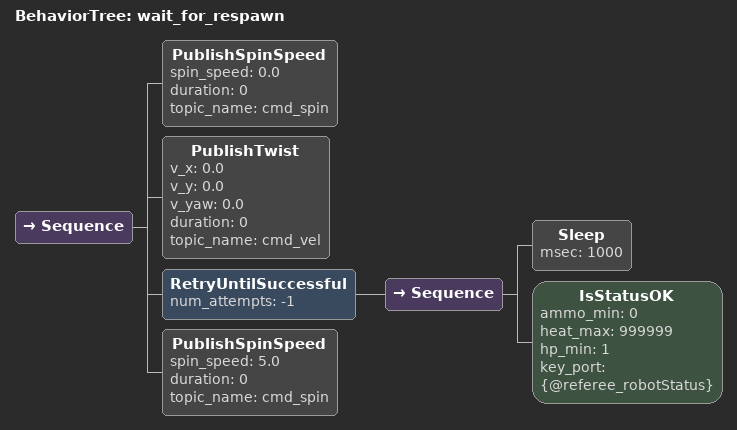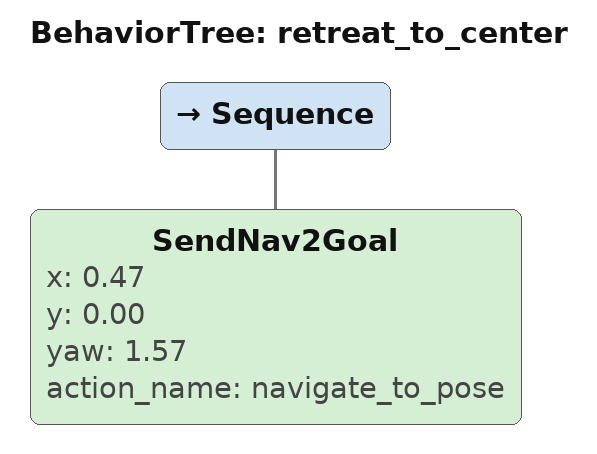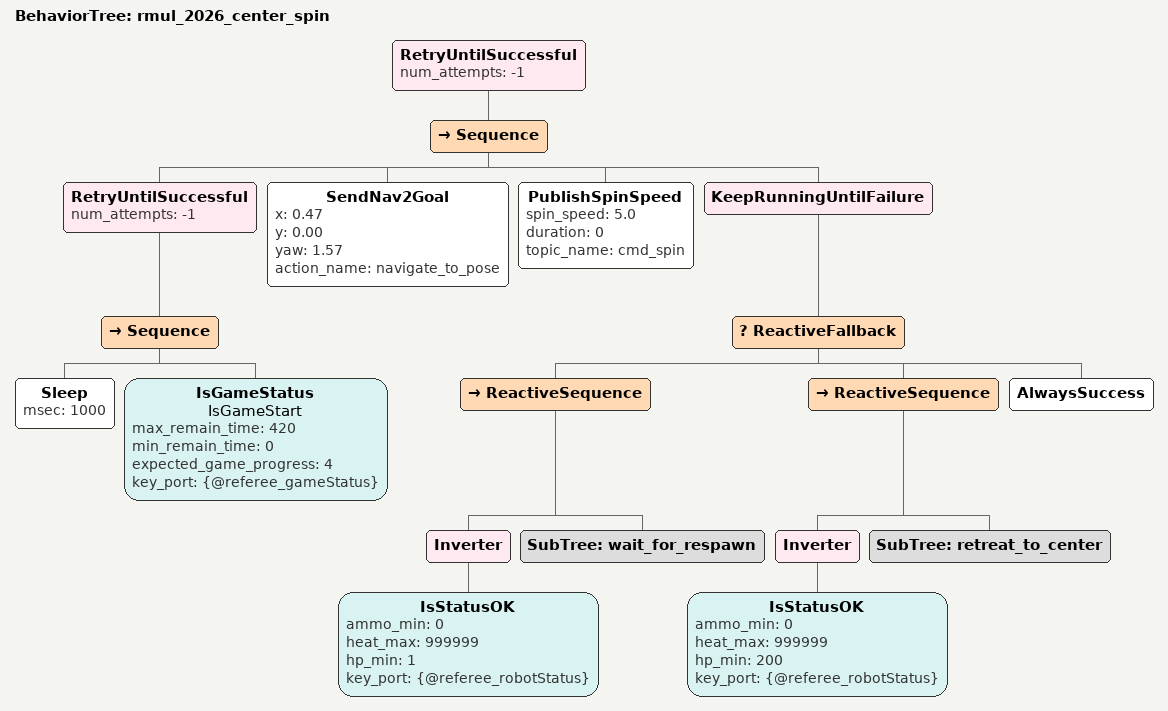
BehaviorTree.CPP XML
<?xml version="1.0" encoding="UTF-8"?>
<root BTCPP_format="4">

  <!-- 死亡等复活 -->
  <BehaviorTree ID="wait_for_respawn">
    <Sequence>
      <PublishSpinSpeed spin_speed="0.0" duration="0" topic_name="cmd_spin"/>
      <PublishTwist v_x="0.0" v_y="0.0" v_yaw="0.0" duration="0" topic_name="cmd_vel"/>
      <RetryUntilSuccessful num_attempts="-1">
        <Sequence>
          <Sleep msec="1000"/>
          <IsStatusOK ammo_min="0" heat_max="999999" hp_min="1" key_port="{@referee_robotStatus}"/>
        </Sequence>
      </RetryUntilSuccessful>
      <!-- 复活后重新开小陀螺 -->
      <PublishSpinSpeed spin_speed="5.0" duration="0" topic_name="cmd_spin"/>
    </Sequence>
  </BehaviorTree>

  <!-- 撤退到中心点 -->
  <BehaviorTree ID="retreat_to_center">
    <Sequence>
      <SendNav2Goal x="0.47" y="0.00" yaw="1.57" action_name="navigate_to_pose"/>
    </Sequence>
  </BehaviorTree>

  <!-- 主行为树 -->
  <BehaviorTree ID="rmul_2026_center_spin">
    <RetryUntilSuccessful num_attempts="-1">
      <Sequence>
        <!-- 等待比赛开始 -->
        <RetryUntilSuccessful num_attempts="-1">
          <Sequence>
            <Sleep msec="1000"/>
            <IsGameStatus name="IsGameStart"
                          max_remain_time="420"
                          min_remain_time="0"
                          expected_game_progress="4"
                          key_port="{@referee_gameStatus}"/>
          </Sequence>
        </RetryUntilSuccessful>

        <!-- 比赛开始, 先前往中心点 -->
        <SendNav2Goal x="0.47" y="0.00" yaw="1.57" action_name="navigate_to_pose"/>

        <!-- 到达中心点，开启小陀螺 -->
        <PublishSpinSpeed spin_speed="5.0" duration="0" topic_name="cmd_spin"/>

        <!-- 主循环 -->
        <KeepRunningUntilFailure>
          <ReactiveFallback>

            <!-- 优先级1: HP == 0 → 停车等复活 -->
            <ReactiveSequence>
              <Inverter>
                <IsStatusOK ammo_min="0" heat_max="999999" hp_min="1" key_port="{@referee_robotStatus}"/>
              </Inverter>
              <SubTree ID="wait_for_respawn"/>
            </ReactiveSequence>

            <!-- 优先级2: HP < 200 → 撤退到中心点 -->
            <ReactiveSequence>
              <Inverter>
                <IsStatusOK ammo_min="0" heat_max="999999" hp_min="200" key_port="{@referee_robotStatus}"/>
              </Inverter>
              <SubTree ID="retreat_to_center"/>
            </ReactiveSequence>

            <!-- 优先级3: HP >= 200 → 在中心点持续停留并保持小陀螺 -->
            <AlwaysSuccess/>

          </ReactiveFallback>
        </KeepRunningUntilFailure>

      </Sequence>
    </RetryUntilSuccessful>
  </BehaviorTree>

</root>
